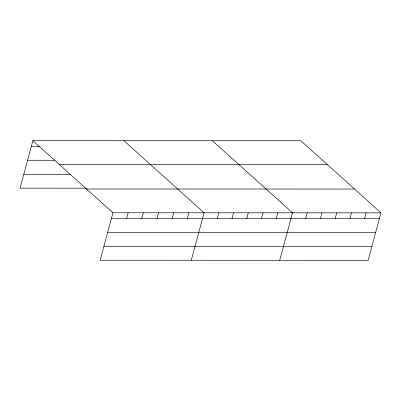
<?xml version="1.0" encoding="UTF-8"?>
<svg xmlns="http://www.w3.org/2000/svg" width="401" height="401" viewBox="0 0 401 401"><rect width="100%" height="100%" fill="white"/><g stroke="black" fill="none" stroke-linecap="round" stroke-linejoin="round"><path stroke-width="0.6" d="M32.857 140.696L112.952 212.781L100.14 260.254L368.143 260.304L380.95 212.831L300.86 140.746L32.857 140.696L20.05 188.169L86.265 188.184M126.566 218.61L128.14 212.781M141.754 218.615L143.322 212.786M156.936 218.62L158.51 212.791M172.124 218.62L173.698 212.791M187.312 218.625L188.886 212.796M191.262 260.269L204.069 212.796L123.979 140.716M217.237 218.63L218.811 212.801M231.978 218.63L233.552 212.801M246.715 218.635L248.289 212.806M261.457 218.635L263.031 212.806M276.199 218.64L277.773 212.811M279.703 260.284L292.509 212.811L212.42 140.731M305.677 218.645L307.251 212.816M320.419 218.65L321.988 212.821M335.156 218.65L336.73 212.821M349.898 218.655L351.471 212.826M364.639 218.655L366.208 212.826M31.288 146.525L39.789 146.53M27.579 160.27L54.912 160.275M59.288 164.485L327.286 164.535M23.759 174.43L70.531 174.435M86.521 188.991L354.519 189.041M112.952 212.781L380.95 212.831M111.378 218.61L379.376 218.66M107.668 232.354L375.667 232.4M103.849 246.51L371.847 246.56"/></g></svg>
